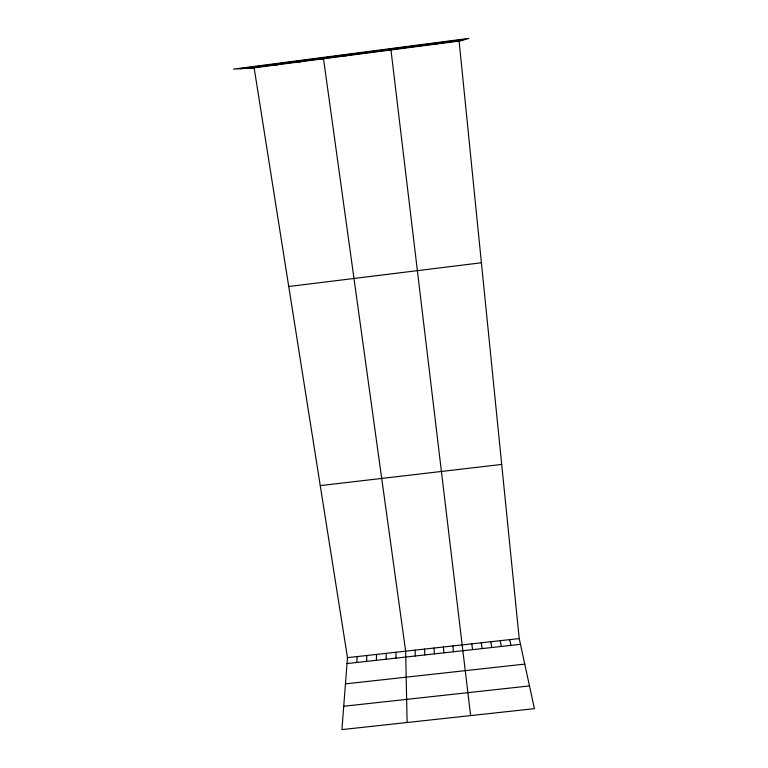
<?xml version="1.0" encoding="UTF-8"?>
<svg xmlns="http://www.w3.org/2000/svg" width="768" height="768" viewBox="0 0 768 768"><rect width="100%" height="100%" fill="white"/><g stroke="black" fill="none" stroke-linecap="round" stroke-linejoin="round"><path stroke-width="1.15" d="M386.17 659.222L386.246 653.347M376.378 660.307L376.541 654.422M366.586 661.392L366.854 655.498M356.803 662.477L357.168 656.573M347.482 657.648L341.923 729.6L534.422 708.653L519.226 638.573L459.12 41.184L468.835 38.4L233.578 69.101L254.15 67.92L347.482 657.648L519.226 638.573M436.445 44.141L436.954 43.958M447.773 42.662L448.426 42.461M240.355 68.717L465.629 39.322M246.768 68.342L462.605 40.186M252.49 68.016L459.898 40.963M288.739 286.512L481.411 262.762M320.256 485.606L501.706 464.429M347.021 663.562L520.474 644.333M345.456 683.866L524.755 664.099M343.718 706.262L529.488 685.92M264.173 66.499L265.69 66.422M275.856 64.973L277.238 64.915M287.558 63.446L288.806 63.398M299.261 61.92L300.374 61.891M310.982 60.394L311.952 60.384M313.162 58.714L323.539 58.877L405.658 651.187L407.107 722.506M334.09 57.37L334.79 57.408M345.485 55.891L346.051 55.939M390.806 48.586L470.63 715.594M509.731 639.629L510.883 645.389M500.237 640.675L501.293 646.454M490.752 641.731L491.722 647.52M481.277 642.787L482.15 648.576M471.802 643.834L472.579 649.642M452.88 645.936L453.466 651.763M443.424 646.992L443.914 652.819M433.978 648.038L434.371 653.875M424.531 649.085L424.838 654.931M415.094 650.141L415.306 655.997M395.952 652.262L395.971 658.138"/></g></svg>
